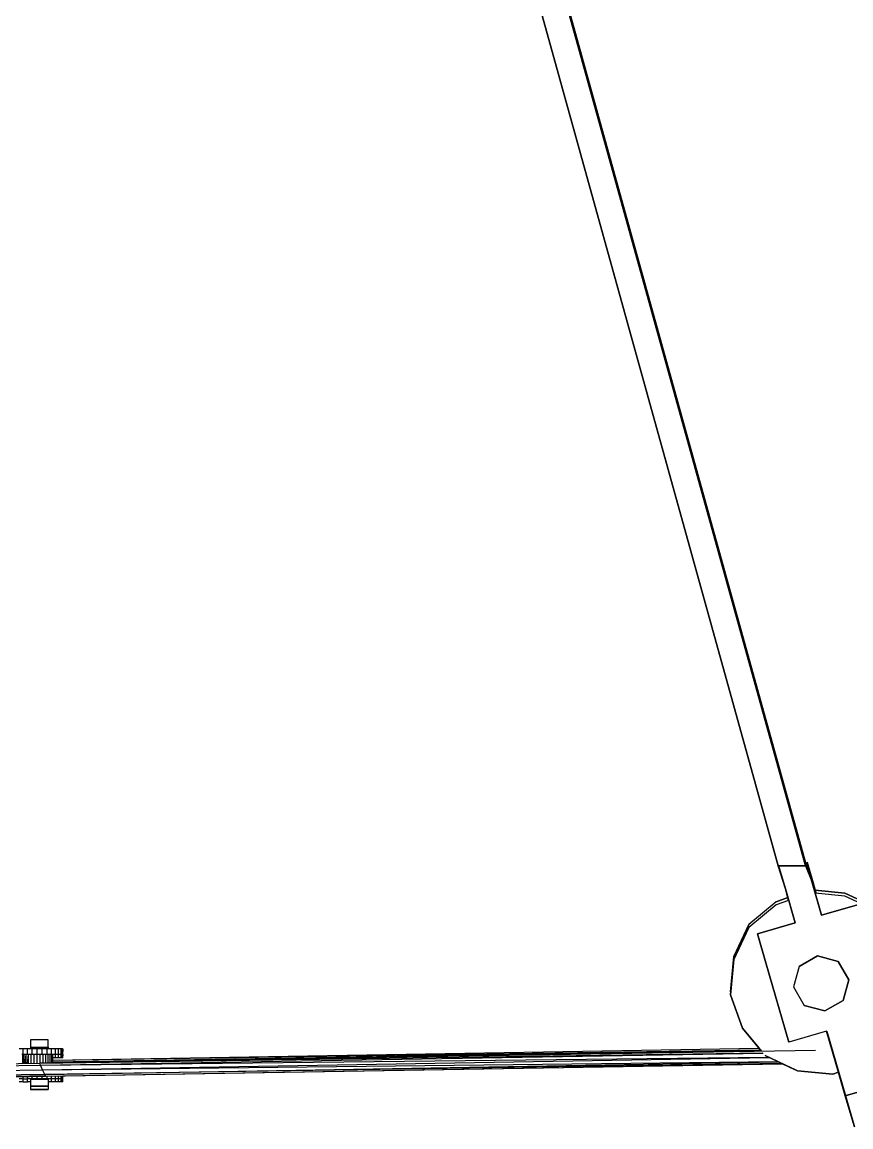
# Model space of a CAD drawing. Extents: x -32 to 51.8, y -51.6 to -5.5.
# Drawn here: x 43.321 to 44.593, y -27.897 to -26.2 of the extents above; entities that cross this region are included whole.
import ezdxf

# ---------------------------------------------------------------- set-up
doc = ezdxf.new("R2010")
doc.units = 0
doc.header["$MEASUREMENT"] = 0
doc.layers.get('0').update_dxf_attribs({"linetype": 'CONTINUOUS'})

msp = doc.modelspace()

# ---------------------------------------------------------------- linework, layer by layer
for p, q in [((43.3213, -23.3125), (44.4814, -27.4956)), ((43.3213, -23.3125), (44.4814, -27.4956)), ((44.4814, -27.4956), (43.3213, -23.3125)), ((44.5236, -27.4909), (43.3636, -23.3078)), ((43.3636, -23.3078), (44.5236, -27.4909)), ((44.5236, -27.4956), (43.3636, -23.3125)), ((43.3636, -23.3125), (44.5236, -27.4956)), ((44.4814, -27.4956), (44.4814, -27.4956)), ((44.4814, -27.4956), (44.4925, -27.5313)), ((44.4814, -27.4956), (44.4814, -27.4956)), ((44.4814, -27.4956), (44.4814, -27.4956)), ((44.4925, -27.5313), (44.4814, -27.4956)), ((44.4814, -27.4956), (44.5236, -27.4956)), ((44.4814, -27.4956), (44.4814, -27.4956)), ((44.4814, -27.4956), (44.4814, -27.4956)), ((44.4814, -27.4956), (44.4814, -27.4956)), ((44.4814, -27.4956), (44.4814, -27.4956)), ((44.4814, -27.4956), (44.4814, -27.4956)), ((44.4814, -27.4956), (44.4814, -27.4956)), ((44.4814, -27.4956), (44.4814, -27.4956)), ((44.5236, -27.4956), (44.4814, -27.4956)), ((44.4814, -27.4956), (44.4814, -27.4956)), ((44.4814, -27.4956), (44.4814, -27.4956)), ((44.4814, -27.4956), (44.4814, -27.4956)), ((44.4814, -27.4956), (44.4814, -27.4956)), ((44.4814, -27.4956), (44.4925, -27.5313)), ((44.4814, -27.4956), (44.4814, -27.4956)), ((44.482, -27.4954), (44.482, -27.4954)), ((44.482, -27.4954), (44.4925, -27.5313)), ((44.5223, -27.4909), (44.5236, -27.4909)), ((44.5236, -27.4909), (44.5223, -27.4909)), ((44.5236, -27.4909), (44.533, -27.5149)), ((44.5236, -27.4909), (44.533, -27.5149)), ((44.5236, -27.4956), (44.533, -27.5196)), ((44.533, -27.5149), (44.5259, -27.4903)), ((44.5259, -27.4903), (44.5259, -27.4903)), ((44.5259, -27.4903), (44.5259, -27.4903)), ((44.5259, -27.4903), (44.533, -27.5149)), ((44.533, -27.5149), (44.5259, -27.4903)), ((44.5259, -27.4903), (44.5259, -27.4903)), ((44.5259, -27.4903), (44.5259, -27.4903)), ((44.5259, -27.4903), (44.5259, -27.4903)), ((44.5259, -27.4903), (44.533, -27.5149)), ((44.533, -27.5149), (44.5259, -27.4903)), ((44.5259, -27.4903), (44.5259, -27.4903)), ((44.5259, -27.4903), (44.5259, -27.4903)), ((44.5259, -27.4903), (44.533, -27.5149)), ((44.533, -27.5149), (44.5259, -27.4903)), ((44.5259, -27.4903), (44.5259, -27.4903)), ((44.5259, -27.4903), (44.5259, -27.4903)), ((44.5259, -27.4903), (44.5259, -27.4903)), ((44.5259, -27.4903), (44.533, -27.5149)), ((44.533, -27.5149), (44.5259, -27.4903)), ((44.5259, -27.4903), (44.5259, -27.4903)), ((44.5259, -27.4903), (44.5259, -27.4903)), ((44.5259, -27.4903), (44.5259, -27.4903)), ((44.5259, -27.4903), (44.533, -27.5149)), ((44.533, -27.5149), (44.5259, -27.4903)), ((44.5259, -27.4903), (44.5259, -27.4903)), ((44.5259, -27.4903), (44.5259, -27.4903)), ((44.5259, -27.4903), (44.5259, -27.4903)), ((44.5259, -27.4903), (44.533, -27.5149)), ((44.533, -27.5149), (44.5259, -27.4903)), ((44.5259, -27.4903), (44.5259, -27.4903)), ((44.5259, -27.4903), (44.5259, -27.4903)), ((44.5259, -27.4903), (44.5259, -27.4903)), ((44.5259, -27.4903), (44.533, -27.5149)), ((44.533, -27.5196), (44.5259, -27.4949)), ((44.5259, -27.4949), (44.5259, -27.4949)), ((44.5259, -27.4949), (44.5259, -27.4949)), ((44.5259, -27.4949), (44.5259, -27.4949)), ((44.5259, -27.4949), (44.533, -27.5196)), ((44.5279, -27.5018), (44.5259, -27.4949)), ((44.5259, -27.4949), (44.5259, -27.4949)), ((44.5259, -27.4949), (44.5259, -27.4949)), ((44.5259, -27.4949), (44.5279, -27.5018)), ((44.5279, -27.5018), (44.5259, -27.4949)), ((44.5259, -27.4949), (44.5259, -27.4949)), ((44.5259, -27.4949), (44.5259, -27.4949)), ((44.5259, -27.4949), (44.5279, -27.5018)), ((44.5279, -27.5018), (44.5259, -27.4949)), ((44.5259, -27.4949), (44.5259, -27.4949)), ((44.5259, -27.4949), (44.5259, -27.4949)), ((44.5259, -27.4949), (44.5259, -27.4949)), ((44.5259, -27.4949), (44.5279, -27.5018)), ((44.5279, -27.5018), (44.5259, -27.4949)), ((44.5259, -27.4949), (44.5259, -27.4949)), ((44.5259, -27.4949), (44.5259, -27.4949)), ((44.5259, -27.4949), (44.5259, -27.4949)), ((44.5259, -27.4949), (44.5279, -27.5018)), ((44.5279, -27.5018), (44.5259, -27.4949)), ((44.5259, -27.4949), (44.5259, -27.4949)), ((44.5259, -27.4949), (44.5259, -27.4949)), ((44.5259, -27.4949), (44.5259, -27.4949)), ((44.5259, -27.4949), (44.5279, -27.5018)), ((44.5279, -27.5018), (44.5259, -27.4949)), ((44.5259, -27.4949), (44.5259, -27.4949)), ((44.5259, -27.4949), (44.5259, -27.4949)), ((44.5259, -27.4949), (44.5279, -27.5018)), ((44.5279, -27.5018), (44.5259, -27.4949)), ((44.5259, -27.4949), (44.5259, -27.4949)), ((44.5259, -27.4949), (44.5259, -27.4949)), ((44.5259, -27.4949), (44.5279, -27.5018)), ((44.533, -27.5149), (44.5384, -27.5333)), ((44.5384, -27.5333), (44.533, -27.5149)), ((44.5384, -27.5333), (44.533, -27.5149)), ((44.533, -27.5149), (44.533, -27.5149)), ((44.533, -27.5149), (44.5384, -27.5333)), ((44.533, -27.5149), (44.5397, -27.5381)), ((44.5397, -27.5381), (44.533, -27.5149)), ((44.5384, -27.5333), (44.533, -27.5149)), ((44.533, -27.5149), (44.5397, -27.5381)), ((44.533, -27.5149), (44.5384, -27.5333)), ((44.533, -27.5149), (44.5384, -27.5333)), ((44.533, -27.5196), (44.5482, -27.5717)), ((44.5482, -27.5717), (44.533, -27.5196)), ((44.533, -27.5196), (44.5482, -27.5717)), ((44.4925, -27.5313), (44.5076, -27.5835)), ((44.5076, -27.5835), (44.4925, -27.5313)), ((44.4975, -27.5488), (44.4925, -27.5313)), ((44.4925, -27.5313), (44.4925, -27.5313)), ((44.4925, -27.5313), (44.4975, -27.5488)), ((44.5076, -27.5835), (44.4925, -27.5313)), ((44.4925, -27.5313), (44.5076, -27.5835)), ((44.4963, -27.5446), (44.4925, -27.5313)), ((44.4925, -27.5313), (44.4925, -27.5313)), ((44.4925, -27.5313), (44.4925, -27.5313)), ((44.4925, -27.5313), (44.4925, -27.5313)), ((44.4925, -27.5313), (44.4925, -27.5313)), ((44.4925, -27.5313), (44.4963, -27.5446)), ((44.584, -27.5376), (44.5384, -27.5333)), ((44.5384, -27.5333), (44.584, -27.5376)), ((44.584, -27.5376), (44.5384, -27.5333)), ((44.6092, -27.5494), (44.584, -27.5376)), ((44.584, -27.5376), (44.6092, -27.5494)), ((44.6092, -27.5494), (44.584, -27.5376)), ((44.4785, -27.5511), (44.4365, -27.5858)), ((44.4963, -27.5446), (44.4785, -27.5511)), ((44.4785, -27.5511), (44.4963, -27.5446)), ((44.4963, -27.5446), (44.4785, -27.5511)), ((44.4975, -27.5488), (44.4785, -27.5557)), ((44.584, -27.5423), (44.5384, -27.5379)), ((44.6102, -27.5537), (44.5482, -27.5717)), ((44.5482, -27.5717), (44.6102, -27.5537)), ((44.6102, -27.5537), (44.5482, -27.5717)), ((44.6092, -27.554), (44.584, -27.5423)), ((44.4785, -27.5557), (44.4365, -27.5905)), ((44.4365, -27.5858), (44.4134, -27.6352)), ((44.4134, -27.6352), (44.4365, -27.5858)), ((44.4134, -27.6352), (44.4365, -27.5858)), ((44.4365, -27.5858), (44.4134, -27.6352)), ((44.5076, -27.5835), (44.4497, -27.6003)), ((44.4497, -27.6003), (44.5076, -27.5835)), ((44.4497, -27.6003), (44.5076, -27.5835)), ((44.4349, -27.5892), (44.4134, -27.6352)), ((44.4365, -27.5905), (44.4134, -27.6398)), ((44.4134, -27.6398), (44.4365, -27.5905)), ((44.4625, -27.6447), (44.4497, -27.6003)), ((44.4625, -27.6447), (44.4497, -27.6003)), ((44.4497, -27.6003), (44.4625, -27.6447)), ((44.4134, -27.6352), (44.4082, -27.6895)), ((44.4134, -27.6352), (44.4083, -27.6895)), ((44.4083, -27.6895), (44.4134, -27.6352)), ((44.4083, -27.6895), (44.4134, -27.6352)), ((44.4134, -27.6352), (44.4134, -27.6352)), ((44.5137, -27.6502), (44.5421, -27.634)), ((44.5421, -27.634), (44.5137, -27.6502)), ((44.5421, -27.634), (44.5736, -27.6426)), ((44.5736, -27.6426), (44.5421, -27.634)), ((44.4134, -27.6398), (44.4083, -27.6941)), ((44.4083, -27.6941), (44.4134, -27.6398)), ((44.4134, -27.6398), (44.4134, -27.6398)), ((44.4134, -27.6398), (44.4134, -27.6398)), ((44.4979, -27.7666), (44.4625, -27.6447)), ((44.4625, -27.6447), (44.4979, -27.7666)), ((44.5137, -27.6502), (44.5051, -27.6817)), ((44.5137, -27.6502), (44.5137, -27.6502)), ((44.5736, -27.6426), (44.5898, -27.6709)), ((44.5898, -27.6709), (44.5736, -27.6426)), ((44.5812, -27.7025), (44.5898, -27.6709)), ((44.5898, -27.6709), (44.5812, -27.7025)), ((44.5898, -27.6709), (44.5898, -27.6709)), ((44.5898, -27.6709), (44.5898, -27.6709)), ((44.4082, -27.6895), (44.4086, -27.6905)), ((44.4086, -27.6904), (44.4083, -27.6895)), ((44.4083, -27.6895), (44.4083, -27.6895)), ((44.4083, -27.6895), (44.4086, -27.6904)), ((44.4083, -27.6895), (44.4083, -27.6895)), ((44.4083, -27.6895), (44.4086, -27.6904)), ((44.4086, -27.6904), (44.4083, -27.6895)), ((44.4083, -27.6941), (44.4086, -27.6904)), ((44.5051, -27.6817), (44.5051, -27.6817)), ((44.5051, -27.6817), (44.5213, -27.7101)), ((44.4083, -27.6941), (44.4083, -27.6941)), ((44.4083, -27.6941), (44.4269, -27.7453)), ((44.4269, -27.7453), (44.4083, -27.6941)), ((44.4083, -27.6941), (44.4083, -27.6941)), ((44.4083, -27.6941), (44.4083, -27.6941)), ((44.4083, -27.6941), (44.4269, -27.7453)), ((44.4269, -27.7453), (44.4083, -27.6941)), ((44.4083, -27.6941), (44.4269, -27.7453)), ((44.5529, -27.7187), (44.5812, -27.7025)), ((44.5812, -27.7025), (44.5529, -27.7187)), ((44.5812, -27.7025), (44.5812, -27.7025)), ((44.5812, -27.7025), (44.5812, -27.7025)), ((44.5213, -27.7101), (44.5529, -27.7187)), ((44.5213, -27.7101), (44.5213, -27.7101)), ((44.5529, -27.7187), (44.5213, -27.7101)), ((44.5529, -27.7187), (44.5529, -27.7187)), ((44.5529, -27.7187), (44.5529, -27.7187)), ((44.4269, -27.7453), (44.4269, -27.7453)), ((44.4269, -27.7453), (44.456, -27.7806)), ((44.456, -27.7806), (44.4269, -27.7453)), ((44.4269, -27.7453), (44.456, -27.7806)), ((44.456, -27.7806), (44.4269, -27.7453)), ((44.4269, -27.7453), (44.4522, -27.776)), ((44.5558, -27.7498), (44.4979, -27.7666)), ((44.5742, -27.8133), (44.5558, -27.7498)), ((44.5562, -27.7497), (44.5746, -27.8132)), ((43.3341, -27.7632), (43.3341, -27.774)), ((43.3612, -27.7632), (43.3341, -27.7632)), ((43.3612, -27.7632), (43.3341, -27.7632)), ((43.3341, -27.7632), (43.3341, -27.7632)), ((43.3341, -27.7632), (43.3341, -27.7632)), ((43.3341, -27.7632), (43.3341, -27.7632)), ((43.3341, -27.774), (43.3341, -27.774)), ((43.3341, -27.774), (43.3341, -27.774)), ((43.3341, -27.774), (43.3341, -27.7767)), ((43.3341, -27.774), (43.3341, -27.774)), ((43.3341, -27.774), (43.3341, -27.774)), ((43.3341, -27.774), (43.3612, -27.774)), ((43.3341, -27.774), (43.3612, -27.774)), ((43.3341, -27.774), (43.3341, -27.774)), ((43.3612, -27.774), (43.3612, -27.7632)), ((43.3612, -27.7632), (43.3612, -27.7632)), ((43.3612, -27.7632), (43.3612, -27.7632)), ((43.3612, -27.7632), (43.3612, -27.7632)), ((43.3612, -27.774), (43.3612, -27.774)), ((43.3612, -27.774), (43.3612, -27.7767)), ((43.3612, -27.774), (43.3612, -27.774)), ((43.3612, -27.774), (43.3612, -27.774)), ((43.3612, -27.774), (43.3612, -27.774)), ((43.3612, -27.774), (43.3612, -27.774)), ((43.3225, -27.7767), (43.3165, -27.7767)), ((43.3222, -27.7857), (43.3208, -27.7857)), ((43.3244, -27.7857), (43.3222, -27.7857)), ((43.3222, -27.7994), (43.3222, -27.7857)), ((43.3293, -27.7767), (43.3225, -27.7767)), ((43.3225, -27.7857), (43.3225, -27.7767)), ((43.3274, -27.7857), (43.3244, -27.7857)), ((43.3244, -27.7993), (43.3244, -27.7857)), ((43.326, -27.7993), (43.3274, -27.7857)), ((43.331, -27.7857), (43.3274, -27.7857)), ((43.3274, -27.7993), (43.3274, -27.7857)), ((43.3367, -27.7767), (43.3293, -27.7767)), ((43.3293, -27.7857), (43.3293, -27.7767)), ((43.3293, -27.7992), (43.331, -27.7857)), ((43.3352, -27.7857), (43.331, -27.7857)), ((43.331, -27.7992), (43.331, -27.7857)), ((43.3397, -27.7857), (43.3352, -27.7857)), ((43.3352, -27.7992), (43.3352, -27.7857)), ((43.3444, -27.7767), (43.3367, -27.7767)), ((43.3367, -27.7857), (43.3367, -27.7767)), ((43.3444, -27.7857), (43.3397, -27.7857)), ((43.3397, -27.7991), (43.3397, -27.7857)), ((43.3521, -27.7767), (43.3444, -27.7767)), ((43.3444, -27.7857), (43.3444, -27.7767)), ((43.349, -27.7857), (43.3444, -27.7857)), ((43.3444, -27.799), (43.3444, -27.7857)), ((44.5388, -27.7792), (43.348, -27.7989)), ((43.348, -27.7989), (44.4582, -27.7832)), ((43.3535, -27.7857), (43.349, -27.7857)), ((43.349, -27.7989), (43.349, -27.7857)), ((43.3494, -27.8019), (44.4583, -27.7834)), ((43.3494, -27.8019), (44.4667, -27.7897)), ((43.3595, -27.7767), (43.3521, -27.7767)), ((43.3521, -27.7857), (43.3521, -27.7767)), ((43.3526, -27.809), (44.4677, -27.7902)), ((43.3577, -27.7857), (43.3535, -27.7857)), ((43.3535, -27.7988), (43.3535, -27.7857)), ((43.3613, -27.7857), (43.3577, -27.7857)), ((43.3577, -27.7988), (43.3577, -27.7857)), ((43.3663, -27.7767), (43.3595, -27.7767)), ((43.3595, -27.7857), (43.3595, -27.7767)), ((43.3643, -27.7857), (43.3613, -27.7857)), ((43.3613, -27.7987), (43.3613, -27.7857)), ((43.3643, -27.7987), (43.3643, -27.7857)), ((43.3665, -27.7857), (43.3643, -27.7857)), ((43.3722, -27.7767), (43.3663, -27.7767)), ((43.3663, -27.7857), (43.3663, -27.7767)), ((43.3665, -27.7986), (43.3665, -27.7857)), ((43.3679, -27.7857), (43.3665, -27.7857)), ((43.3684, -27.7857), (43.3679, -27.7857)), ((43.3679, -27.7986), (43.3679, -27.7857)), ((43.3684, -27.794), (44.4522, -27.776)), ((43.3684, -27.794), (44.4522, -27.776)), ((43.3684, -27.794), (44.4544, -27.7786)), ((43.3684, -27.7969), (44.4546, -27.7788)), ((43.3722, -27.7857), (43.3684, -27.7857)), ((43.3684, -27.7986), (43.3684, -27.7857)), ((43.3722, -27.7857), (43.3684, -27.7857)), ((43.3722, -27.7906), (43.3684, -27.7906)), ((43.3771, -27.7767), (43.3722, -27.7767)), ((43.3722, -27.7857), (43.3722, -27.7767)), ((43.3771, -27.7857), (43.3722, -27.7857)), ((43.3722, -27.7906), (43.3722, -27.7857)), ((43.3722, -27.7857), (43.3722, -27.7857)), ((43.3771, -27.7857), (43.3722, -27.7857)), ((43.3771, -27.7906), (43.3722, -27.7906)), ((43.3808, -27.7767), (43.3771, -27.7767)), ((43.3771, -27.7857), (43.3771, -27.7767)), ((43.3808, -27.7857), (43.3771, -27.7857)), ((43.3771, -27.7906), (43.3771, -27.7857)), ((43.3771, -27.7857), (43.3771, -27.7857)), ((43.3808, -27.7857), (43.3771, -27.7857)), ((43.3771, -27.7857), (43.3771, -27.7857)), ((43.3808, -27.7906), (43.3771, -27.7906)), ((43.383, -27.7767), (43.3808, -27.7767)), ((43.3808, -27.7857), (43.3808, -27.7767)), ((43.383, -27.7857), (43.3808, -27.7857)), ((43.3808, -27.7906), (43.3808, -27.7857)), ((43.383, -27.7906), (43.3808, -27.7906)), ((43.3838, -27.7767), (43.383, -27.7857)), ((43.383, -27.7857), (43.383, -27.7767)), ((43.383, -27.7767), (43.3838, -27.7767)), ((43.383, -27.7767), (43.3838, -27.7767)), ((43.3838, -27.7857), (43.383, -27.7857)), ((43.3834, -27.7857), (43.383, -27.7906)), ((43.383, -27.7906), (43.383, -27.7857)), ((43.3838, -27.7906), (43.383, -27.7906)), ((43.3838, -27.7857), (43.3838, -27.7767)), ((43.3838, -27.7767), (43.3838, -27.7767)), ((43.3838, -27.7767), (43.3838, -27.7767)), ((43.3838, -27.7815), (43.3838, -27.7815)), ((43.3838, -27.7815), (43.3838, -27.7815)), ((43.3838, -27.7906), (43.3838, -27.7815)), ((44.4616, -27.7873), (44.511, -27.8104)), ((44.511, -27.8104), (44.4616, -27.7873)), ((38.804, -27.8743), (43.348, -27.7989)), ((38.804, -27.8776), (43.3494, -27.8019)), ((38.804, -27.8745), (43.3494, -27.8019)), ((38.804, -27.8855), (43.3526, -27.809)), ((38.804, -27.8779), (43.3526, -27.809)), ((43.3494, -27.8019), (43.348, -27.7989)), ((43.3526, -27.809), (43.3494, -27.8019)), ((43.3526, -27.809), (44.4812, -27.7965)), ((43.3558, -27.816), (43.3526, -27.809)), ((43.3558, -27.816), (44.482, -27.7969)), ((44.4877, -27.7995), (43.3558, -27.816)), ((43.3571, -27.819), (44.488, -27.7997)), ((43.3684, -27.797), (43.6405, -27.7941)), ((43.3838, -27.8185), (44.488, -27.7997)), ((43.3838, -27.8185), (44.488, -27.7997)), ((44.511, -27.8104), (44.488, -27.7997)), ((44.488, -27.7997), (44.511, -27.8104)), ((44.488, -27.7997), (44.5065, -27.8083)), ((44.511, -27.8104), (44.5061, -27.8081)), ((44.5061, -27.8081), (44.511, -27.8104)), ((43.3558, -27.816), (38.804, -27.8858)), ((38.804, -27.8934), (43.3558, -27.816)), ((43.3571, -27.819), (38.804, -27.8936)), ((38.804, -27.8967), (43.3571, -27.819)), ((43.3225, -27.8227), (43.3165, -27.8227)), ((43.3225, -27.8227), (43.3165, -27.8227)), ((43.3225, -27.8227), (43.3225, -27.8196)), ((43.3225, -27.8227), (43.3293, -27.8227)), ((43.3225, -27.8275), (43.3225, -27.8227)), ((43.3225, -27.8227), (43.3293, -27.8227)), ((43.3225, -27.8227), (43.3225, -27.8227)), ((43.3293, -27.8227), (43.3293, -27.8194)), ((43.3367, -27.8227), (43.3293, -27.8227)), ((43.3293, -27.8275), (43.3293, -27.8227)), ((43.3341, -27.8227), (43.3293, -27.8227)), ((43.3293, -27.8227), (43.3293, -27.8227)), ((43.3341, -27.8227), (43.3341, -27.8234)), ((43.3341, -27.8234), (43.3341, -27.8342)), ((43.3341, -27.8234), (43.3612, -27.8234)), ((43.3367, -27.8227), (43.3367, -27.8193)), ((43.3444, -27.8227), (43.3367, -27.8227)), ((43.3444, -27.8227), (43.3444, -27.8192)), ((43.3521, -27.8227), (43.3444, -27.8227)), ((43.3521, -27.8227), (43.3521, -27.8191)), ((43.3595, -27.8227), (43.3521, -27.8227)), ((43.3571, -27.819), (43.3558, -27.816)), ((43.3595, -27.8227), (43.3595, -27.8189)), ((43.3663, -27.8227), (43.3595, -27.8227)), ((43.3612, -27.8227), (43.3612, -27.8234)), ((43.3663, -27.8227), (43.3612, -27.8227)), ((43.3612, -27.8234), (43.3612, -27.8342)), ((43.3663, -27.8227), (43.3663, -27.8188)), ((43.3722, -27.8227), (43.3663, -27.8227)), ((43.3663, -27.8275), (43.3663, -27.8227)), ((43.3663, -27.8227), (43.3663, -27.8227)), ((43.3722, -27.8227), (43.3663, -27.8227)), ((43.3722, -27.8227), (43.3722, -27.8187)), ((43.3771, -27.8227), (43.3722, -27.8227)), ((43.3722, -27.8275), (43.3722, -27.8227)), ((43.3722, -27.8227), (43.3722, -27.8227)), ((43.3771, -27.8227), (43.3722, -27.8227)), ((43.3771, -27.8227), (43.3771, -27.8186)), ((43.3808, -27.8227), (43.3771, -27.8227)), ((43.3771, -27.8275), (43.3771, -27.8227)), ((43.3808, -27.8227), (43.3771, -27.8227)), ((43.379, -27.8227), (43.3771, -27.8227)), ((43.3771, -27.8227), (43.3771, -27.8227)), ((43.3808, -27.8227), (43.3808, -27.8186)), ((43.383, -27.8227), (43.3808, -27.8227)), ((43.3808, -27.8275), (43.3808, -27.8227)), ((43.3808, -27.8227), (43.3808, -27.8227)), ((43.383, -27.8227), (43.3808, -27.8227)), ((43.383, -27.8227), (43.383, -27.8185)), ((43.3838, -27.8227), (43.383, -27.8227)), ((43.383, -27.8275), (43.383, -27.8227)), ((43.383, -27.8227), (43.383, -27.8227)), ((43.3838, -27.8227), (43.383, -27.8227)), ((43.3838, -27.8227), (43.3838, -27.8185)), ((43.3838, -27.8275), (43.3838, -27.8227)), ((43.3838, -27.8227), (43.3838, -27.8227)), ((44.5652, -27.8156), (44.511, -27.8104)), ((44.511, -27.8104), (44.5652, -27.8156)), ((44.511, -27.8104), (44.5652, -27.8156)), ((44.5652, -27.8156), (44.511, -27.8104)), ((44.5739, -27.8124), (44.5652, -27.8156)), ((44.5652, -27.8156), (44.5739, -27.8124)), ((44.5652, -27.8156), (44.5739, -27.8124)), ((44.5739, -27.8124), (44.5652, -27.8156)), ((44.5742, -27.8133), (44.5739, -27.8124)), ((44.5739, -27.8124), (44.5742, -27.8133)), ((44.5742, -27.8133), (44.5739, -27.8124)), ((44.5742, -27.8133), (44.5739, -27.8124)), ((44.5739, -27.8124), (44.5742, -27.8133)), ((44.5742, -27.8133), (44.5742, -27.8133)), ((44.5742, -27.8133), (44.5845, -27.8488)), ((44.5845, -27.8488), (44.5742, -27.8133)), ((44.5742, -27.8133), (44.5742, -27.8133)), ((44.5742, -27.8133), (44.5742, -27.8133)), ((44.5742, -27.8133), (44.5742, -27.8133)), ((44.5742, -27.8133), (44.5742, -27.8133)), ((44.5742, -27.8133), (44.5742, -27.8133)), ((44.5742, -27.8133), (44.5742, -27.8133)), ((44.5742, -27.8133), (44.5742, -27.8133)), ((44.5742, -27.8133), (44.5845, -27.8488)), ((44.5746, -27.8132), (44.5849, -27.8487)), ((43.3225, -27.8275), (43.3165, -27.8275)), ((43.3225, -27.8275), (43.3293, -27.8275)), ((43.3341, -27.8275), (43.3293, -27.8275)), ((43.3341, -27.8342), (43.3341, -27.8342)), ((43.3341, -27.8342), (43.3341, -27.8342)), ((43.3341, -27.8342), (43.3341, -27.8342)), ((43.3341, -27.8342), (43.3612, -27.8342)), ((43.3612, -27.8342), (43.3341, -27.8342)), ((43.3341, -27.8342), (43.3341, -27.8391)), ((43.3341, -27.8342), (43.3341, -27.8342)), ((43.3341, -27.8342), (43.3612, -27.8342)), ((43.3341, -27.8391), (43.3341, -27.8391)), ((43.3341, -27.8391), (43.3341, -27.8391)), ((43.3341, -27.8391), (43.3341, -27.8391)), ((43.3341, -27.8391), (43.3341, -27.8391)), ((43.3341, -27.8391), (43.3341, -27.8391)), ((43.3612, -27.8391), (43.3341, -27.8391)), ((43.3341, -27.8391), (43.3341, -27.8391)), ((43.3341, -27.8391), (43.3341, -27.8391)), ((43.3341, -27.8391), (43.3341, -27.8391)), ((43.3341, -27.8391), (43.3612, -27.8391)), ((43.3663, -27.8275), (43.3612, -27.8275)), ((43.3612, -27.8342), (43.3612, -27.8342)), ((43.3612, -27.8342), (43.3612, -27.8342)), ((43.3612, -27.8342), (43.3612, -27.8342)), ((43.3612, -27.8342), (43.3612, -27.8342)), ((43.3612, -27.8342), (43.3612, -27.8342)), ((43.3612, -27.8342), (43.3612, -27.8391)), ((43.3612, -27.8342), (43.3612, -27.8342)), ((43.3612, -27.8391), (43.3612, -27.8391)), ((43.3612, -27.8391), (43.3612, -27.8391)), ((43.3612, -27.8391), (43.3612, -27.8391)), ((43.3612, -27.8391), (43.3612, -27.8391)), ((43.3612, -27.8391), (43.3612, -27.8391)), ((43.3612, -27.8391), (43.3612, -27.8391)), ((43.3612, -27.8391), (43.3612, -27.8391)), ((43.3612, -27.8391), (43.3612, -27.8391)), ((43.3722, -27.8275), (43.3663, -27.8275)), ((43.3771, -27.8275), (43.3722, -27.8275)), ((43.3808, -27.8275), (43.3771, -27.8275)), ((43.383, -27.8275), (43.3808, -27.8275)), ((43.3838, -27.8275), (43.383, -27.8275)), ((44.6251, -27.8371), (44.5845, -27.8488)), ((44.5845, -27.8488), (44.6251, -27.8371)), ((44.5845, -27.8488), (44.5845, -27.8488)), ((44.5845, -27.8488), (44.5845, -27.8488)), ((44.5987, -27.8964), (44.5845, -27.8488)), ((44.5845, -27.8488), (44.5845, -27.8488)), ((44.5845, -27.8488), (44.5987, -27.8964)), ((44.5845, -27.8488), (44.5845, -27.8488)), ((44.5845, -27.8488), (44.5845, -27.8488)), ((44.5845, -27.8488), (44.5845, -27.8488)), ((44.5845, -27.8488), (44.5987, -27.8964)), ((44.5845, -27.8488), (44.5845, -27.8488)), ((44.5849, -27.8487), (44.5849, -27.8487)), ((44.5849, -27.8487), (44.5849, -27.8487)), ((44.5849, -27.8487), (44.5987, -27.8964))]:
    msp.add_line(p, q)

doc.saveas('drawing.dxf')
